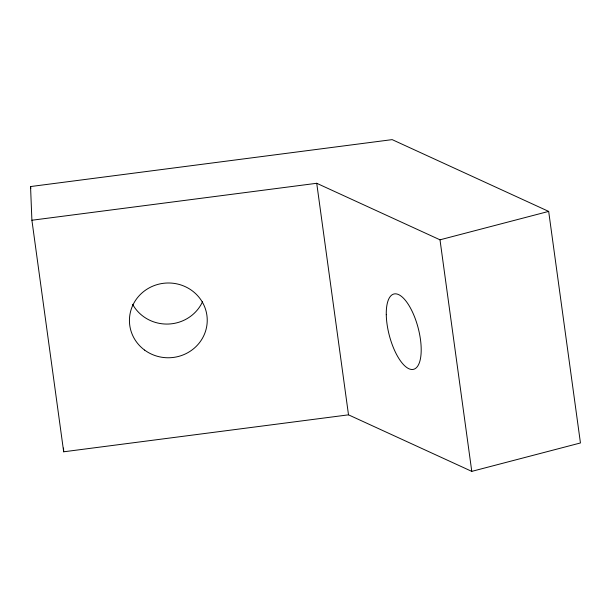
<?xml version="1.0" encoding="UTF-8"?>
<svg xmlns="http://www.w3.org/2000/svg" width="611" height="611" viewBox="0 0 611 611"><rect width="100%" height="100%" fill="white"/><g stroke="black" fill="none" stroke-linecap="round" stroke-linejoin="round"><path stroke-width="0.92" d="M31.902 220.243L316.727 183.285L439.996 239.818L548.67 211.406L580.45 442.96L471.776 471.371L348.507 414.838L63.681 451.796L31.902 220.243L30.55 186.554L392.163 139.629L548.67 211.406M439.996 239.818L471.776 471.371M316.727 183.285L348.507 414.838M30.55 186.554L30.81 188.44M63.536 448.054L63.681 451.796M202.562 301.689A38.905 37.386 -2.3 0 1 168.376 324.044A38.905 37.386 -2.3 0 1 132.61 304.316M144.654 350.118A38.905 37.386 -2.3 0 0 206.908 325.136A38.905 37.386 -2.3 0 0 153.437 285.887A38.905 37.386 -2.3 0 0 144.654 350.118M386.274 314.688A38.905 14.893 75.3 0 0 412.952 369.434A38.905 14.893 75.3 0 0 411.929 310.884A38.905 14.893 75.3 0 0 386.274 314.688"/></g></svg>
